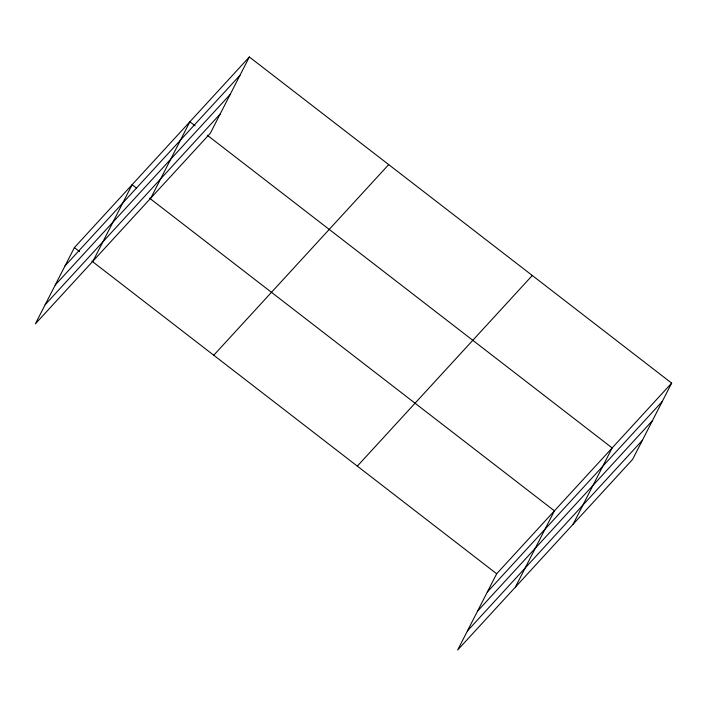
<?xml version="1.0" encoding="UTF-8"?>
<svg xmlns="http://www.w3.org/2000/svg" width="707" height="707" viewBox="0 0 707 707"><rect width="100%" height="100%" fill="white"/><g stroke="black" fill="none" stroke-linecap="round" stroke-linejoin="round"><path stroke-width="1.06" d="M249.35 56.975L74.385 247.6L35.35 323.877L210.324 133.243L249.35 56.975L671.65 383.123L632.615 459.4L457.65 650.025L496.676 573.757L671.65 383.123M93.094 260.963L132.121 184.695L136.478 188.053M150.83 198.057L189.865 121.781L195.088 125.819M515.385 587.119L554.421 510.843L149.539 198.146M573.13 524.214L612.156 447.938L207.284 135.24M65.017 265.894L239.991 75.269M55.226 285.027L230.199 94.402M45.142 304.744L220.107 114.11M213.744 355.232L388.709 164.598M357.318 466.125L532.291 275.491M487.317 592.051L662.282 401.426M477.525 611.184L652.499 420.559M467.442 630.9L642.407 440.267M74.385 247.6L79.608 251.639M91.804 261.051L496.676 573.757"/></g></svg>
